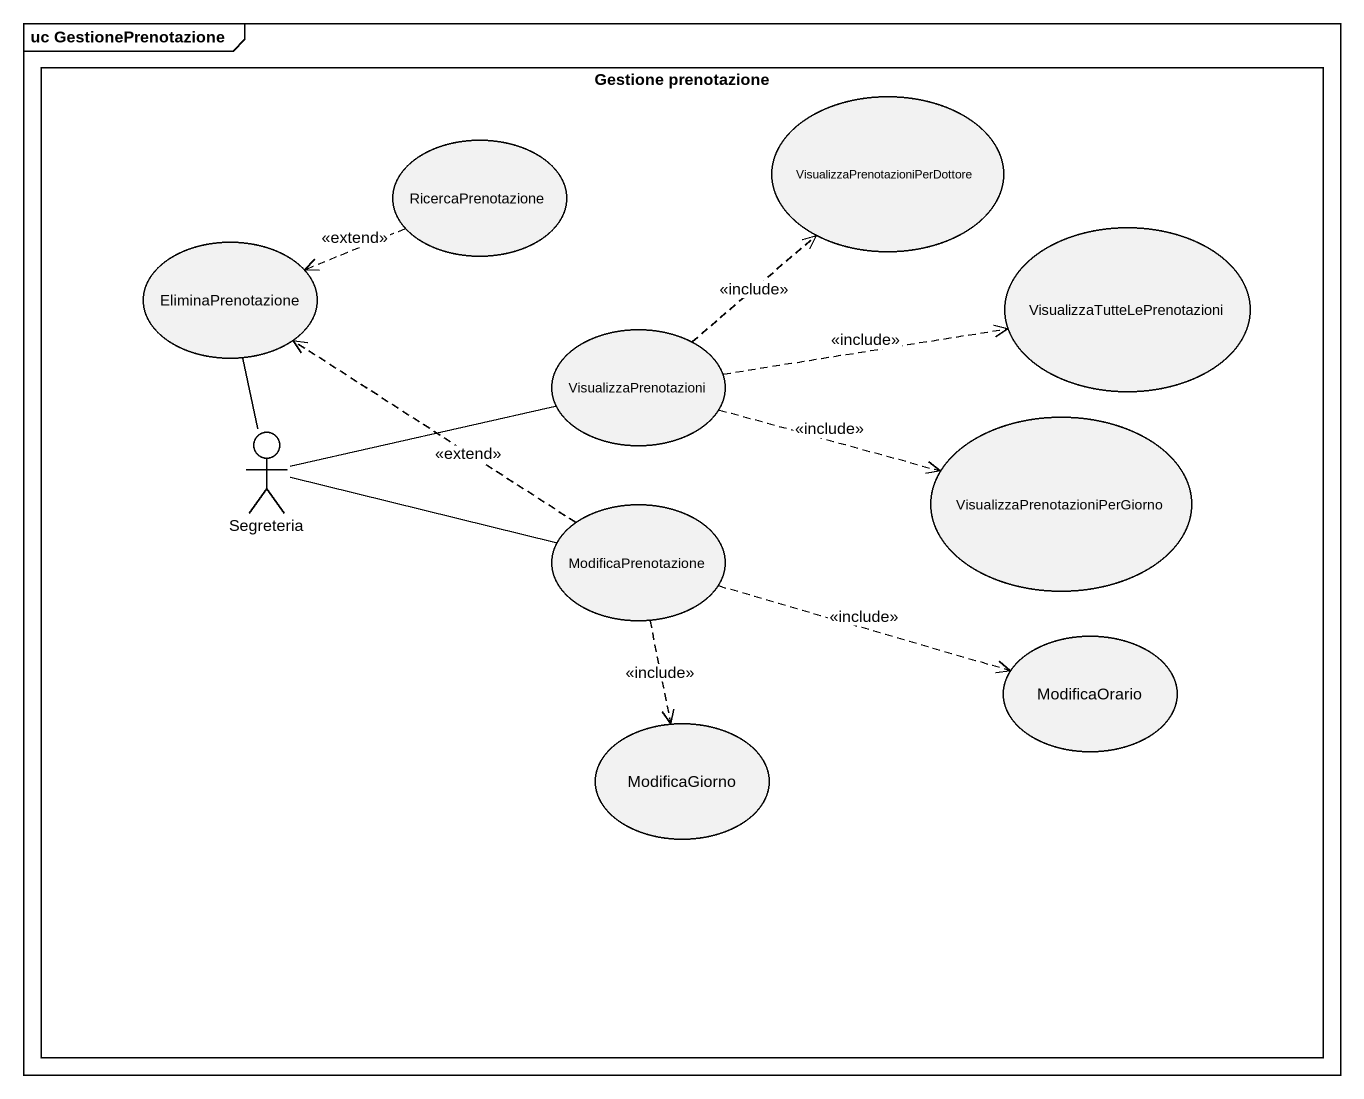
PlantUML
@startuml
mainframe uc GestionePrenotazione
rectangle "Gestione prenotazione" as Gestione_prenotazione {
  usecase RicercaPrenotazione
  usecase "VisualizzaPrenotazioniPerDottore" as VisualizzaPrenotazioniPerDot
  usecase EliminaPrenotazione
  usecase "VisualizzaTutteLePrenotazioni" as VisualizzaTutteLePrenotazion
  usecase VisualizzaPrenotazioni
  actor Segreteria
  usecase "VisualizzaPrenotazioniPerGiorno" as VisualizzaPrenotazioniPerGio
  usecase ModificaPrenotazione
  usecase ModificaOrario
  usecase ModificaGiorno
}
RicercaPrenotazione .left.> EliminaPrenotazione : <<extend>>
VisualizzaPrenotazioni .up.> VisualizzaPrenotazioniPerDot : <<include>>
VisualizzaPrenotazioni .right.> VisualizzaTutteLePrenotazion : <<include>>
VisualizzaPrenotazioni .right.> VisualizzaPrenotazioniPerGio : <<include>>
Segreteria -up- EliminaPrenotazione
Segreteria -right- VisualizzaPrenotazioni
Segreteria -right- ModificaPrenotazione
ModificaPrenotazione .up.> EliminaPrenotazione : <<extend>>
ModificaPrenotazione .right.> ModificaOrario : <<include>>
ModificaPrenotazione ..> ModificaGiorno : <<include>>
@enduml
